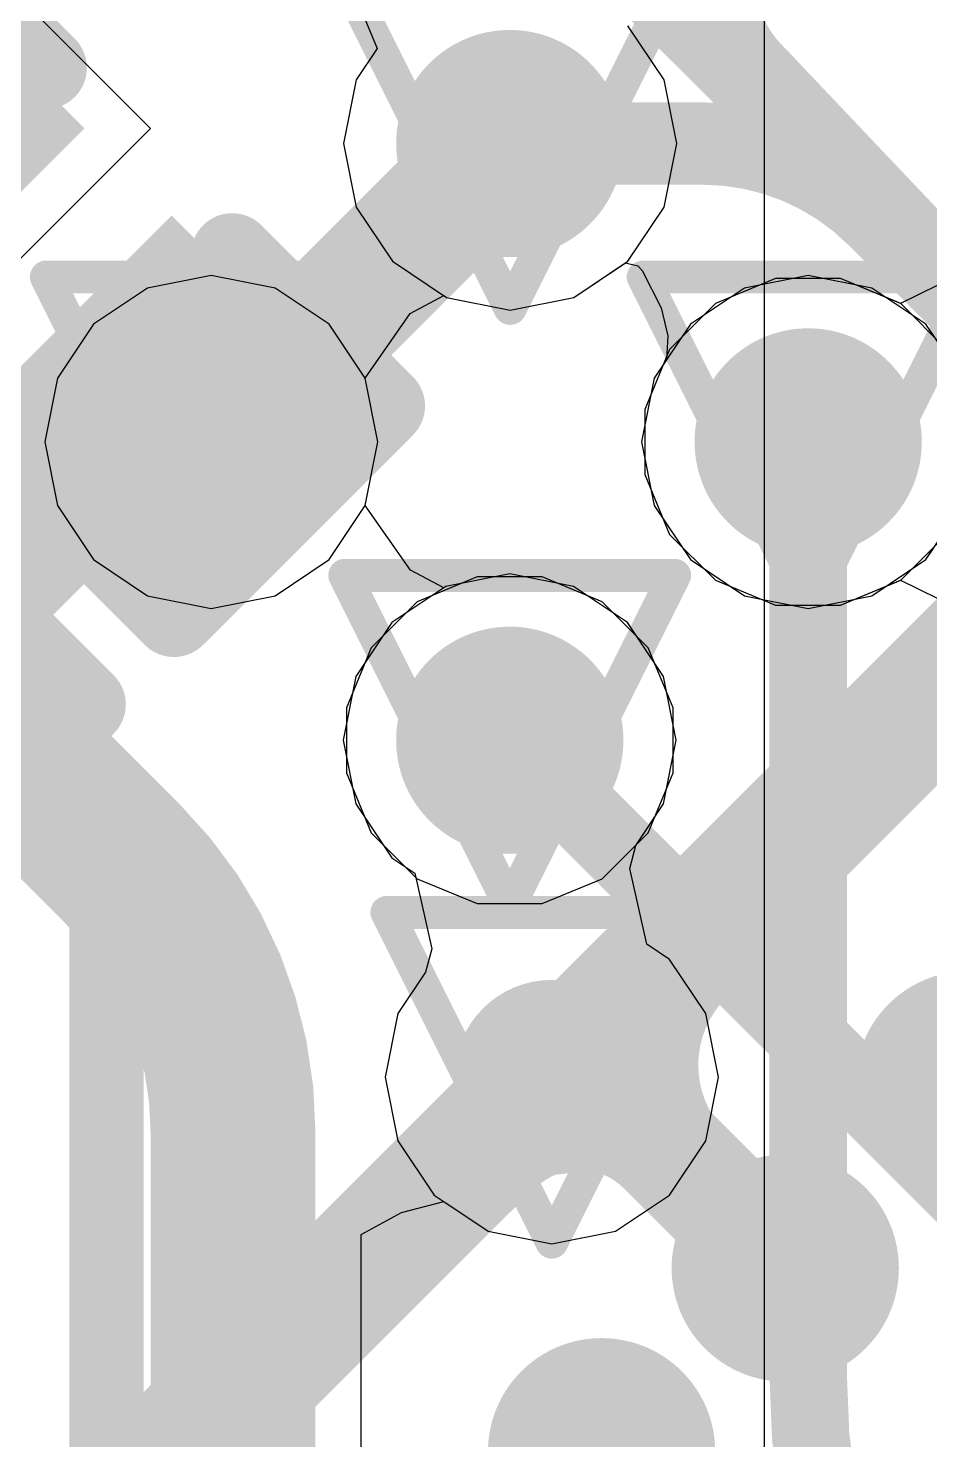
# Model space of a CAD drawing. Header units: inches. Extents: x -6 to 283, y -12 to 154.
# Drawn here: x 57.343 to 58.732, y 3.062 to 5.236 of the extents above; entities that cross this region are included whole.
import ezdxf

# ---------------------------------------------------------------- set-up
doc = ezdxf.new("R2010")
doc.units = ezdxf.units.IN
for name, color, linetype in [('Bottom Layer', 5, 'Continuous'), ('Bottom Overlay', 54, 'Continuous'), ('Bottom Paste', 16, 'Continuous'), ('Bottom Solder', 6, 'Continuous'), ('Drill Drawing', 1, 'Continuous'), ('GND-1', 16, 'Continuous'), ('GND-2', 90, 'Continuous'), ('GND-3', 216, 'Continuous'), ('GND-4', 54, 'Continuous'), ('PWR-1', 156, 'Continuous'), ('PWR-2', 130, 'Continuous'), ('Signal L1', 76, 'Continuous'), ('Signal L2', 6, 'Continuous'), ('Top Layer', 1, 'Continuous'), ('Top Paste', 8, 'Continuous'), ('Top Solder', 216, 'Continuous'), ('Via Holes', 16, 'Continuous')]:
    doc.layers.add(name, color=color, linetype=linetype)

# ---------------------------------------------------------------- blocks, each defined once
blk = doc.blocks.new('CAP_0201_B_39')
at = {"layer": 'Bottom Layer'}
for points in [[(-0.44999656, 0.1499997), (-0.14999716, 0.1499997), (-0.14999716, -0.1499997), (-0.44999656, -0.1499997)], [(0.14999716, 0.1499997), (0.44999656, 0.1499997), (0.44999656, -0.1499997), (0.14999716, -0.1499997)]]:
    blk.add_hatch(color=5, dxfattribs=at).paths.add_polyline_path(points)
at = {"layer": 'Bottom Paste'}
for points in [[(-0.44999656, 0.1499997), (-0.14999716, 0.1499997), (-0.14999716, -0.1499997), (-0.44999656, -0.1499997)], [(0.14999716, 0.1499997), (0.44999656, 0.1499997), (0.44999656, -0.1499997), (0.14999716, -0.1499997)]]:
    blk.add_hatch(color=16, dxfattribs=at).paths.add_polyline_path(points)
at = {"layer": 'Bottom Solder'}
for points in [[(-0.50499772, 0.20500086), (-0.094996, 0.20500086), (-0.094996, -0.20500086), (-0.50499772, -0.20500086)], [(0.094996, 0.20500086), (0.50499772, 0.20500086), (0.50499772, -0.20500086), (0.094996, -0.20500086)]]:
    blk.add_hatch(color=6, dxfattribs=at).paths.add_polyline_path(points)
at = {"layer": 'Bottom Overlay'}
for points in [[(-0.5334, 0.2286, 0.127, 0.127, 0), (-0.5334, -0.2286, 0.127, 0.127, 0)], [(-0.2032, 0.2286, 0.127, 0.127, 0), (-0.5334, 0.2286, 0.127, 0.127, 0)], [(0.5334, 0.2286, 0.127, 0.127, 0), (0.2032, 0.2286, 0.127, 0.127, 0)], [(0.5334, 0.2286, 0.127, 0.127, 0), (0.5334, -0.2286, 0.127, 0.127, 0)], [(-0.2032, -0.2286, 0.127, 0.127, 0), (-0.5334, -0.2286, 0.127, 0.127, 0)], [(0.5334, -0.2286, 0.127, 0.127, 0), (0.2032, -0.2286, 0.127, 0.127, 0)]]:
    blk.add_lwpolyline(points, format="xyseb", dxfattribs=at)
for points in [[(-0.5651499999999999, 0.2286, 0.0635, 0.0635, 1), (-0.5016499999999999, 0.2286, 0.0635, 0.0635, 1)], [(-0.5651499999999999, 0.2286, 0.0635, 0.0635, 1), (-0.5016499999999999, 0.2286, 0.0635, 0.0635, 1)], [(-0.23495, 0.2286, 0.0635, 0.0635, 1), (-0.17145, 0.2286, 0.0635, 0.0635, 1)], [(0.17145, 0.2286, 0.0635, 0.0635, 1), (0.23495, 0.2286, 0.0635, 0.0635, 1)], [(0.5016499999999999, 0.2286, 0.0635, 0.0635, 1), (0.5651499999999999, 0.2286, 0.0635, 0.0635, 1)], [(0.5016499999999999, 0.2286, 0.0635, 0.0635, 1), (0.5651499999999999, 0.2286, 0.0635, 0.0635, 1)], [(-0.5651499999999999, -0.2286, 0.0635, 0.0635, 1), (-0.5016499999999999, -0.2286, 0.0635, 0.0635, 1)], [(-0.5651499999999999, -0.2286, 0.0635, 0.0635, 1), (-0.5016499999999999, -0.2286, 0.0635, 0.0635, 1)], [(-0.23495, -0.2286, 0.0635, 0.0635, 1), (-0.17145, -0.2286, 0.0635, 0.0635, 1)], [(0.17145, -0.2286, 0.0635, 0.0635, 1), (0.23495, -0.2286, 0.0635, 0.0635, 1)], [(0.5016499999999999, -0.2286, 0.0635, 0.0635, 1), (0.5651499999999999, -0.2286, 0.0635, 0.0635, 1)], [(0.5016499999999999, -0.2286, 0.0635, 0.0635, 1), (0.5651499999999999, -0.2286, 0.0635, 0.0635, 1)]]:
    blk.add_lwpolyline(points, format="xyseb", close=True, dxfattribs=at)
blk = doc.blocks.new('BGA_565_15_5_14_4__57')
at = {"layer": 'Top Layer'}
h = blk.add_hatch(color=1, dxfattribs=at)
edge = h.paths.add_edge_path()
edge.add_arc((0.1999996, 6.399999899999999), 0.12499848, 0, 360)
h = blk.add_hatch(color=1, dxfattribs=at)
edge = h.paths.add_edge_path()
edge.add_arc((0.5999987999999999, 6.399999899999999), 0.12499848, 0, 360)
h = blk.add_hatch(color=1, dxfattribs=at)
edge = h.paths.add_edge_path()
edge.add_arc((1.00000054, 6.399999899999999), 0.12499848, 0, 360)
h = blk.add_hatch(color=1, dxfattribs=at)
edge = h.paths.add_edge_path()
edge.add_arc((-0.32500062, 5.52500038), 0.12499848, 0, 360)
h = blk.add_hatch(color=1, dxfattribs=at)
edge = h.paths.add_edge_path()
edge.add_arc((0.32500062, 5.52500038), 0.12499848, 0, 360)
h = blk.add_hatch(color=1, dxfattribs=at)
edge = h.paths.add_edge_path()
edge.add_arc((-0.32500062, 4.87499914), 0.12499848, 0, 360)
h = blk.add_hatch(color=1, dxfattribs=at)
edge = h.paths.add_edge_path()
edge.add_arc((0.32500062, 4.87499914), 0.12499848, 0, 360)
at = {"layer": 'Top Paste'}
h = blk.add_hatch(color=8, dxfattribs=at)
edge = h.paths.add_edge_path()
edge.add_arc((0.1999996, 6.399999899999999), 0.12499848, 0, 360)
h = blk.add_hatch(color=8, dxfattribs=at)
edge = h.paths.add_edge_path()
edge.add_arc((0.5999987999999999, 6.399999899999999), 0.12499848, 0, 360)
h = blk.add_hatch(color=8, dxfattribs=at)
edge = h.paths.add_edge_path()
edge.add_arc((1.00000054, 6.399999899999999), 0.12499848, 0, 360)
h = blk.add_hatch(color=8, dxfattribs=at)
edge = h.paths.add_edge_path()
edge.add_arc((-0.32500062, 5.52500038), 0.12499848, 0, 360)
h = blk.add_hatch(color=8, dxfattribs=at)
edge = h.paths.add_edge_path()
edge.add_arc((0.32500062, 5.52500038), 0.12499848, 0, 360)
h = blk.add_hatch(color=8, dxfattribs=at)
edge = h.paths.add_edge_path()
edge.add_arc((-0.32500062, 4.87499914), 0.12499848, 0, 360)
h = blk.add_hatch(color=8, dxfattribs=at)
edge = h.paths.add_edge_path()
edge.add_arc((0.32500062, 4.87499914), 0.12499848, 0, 360)
at = {"layer": 'Top Solder'}
h = blk.add_hatch(color=216, dxfattribs=at)
edge = h.paths.add_edge_path()
edge.add_arc((0.1999996, 6.399999899999999), 0.17499838, 0, 360)
h = blk.add_hatch(color=216, dxfattribs=at)
edge = h.paths.add_edge_path()
edge.add_arc((0.5999987999999999, 6.399999899999999), 0.17499838, 0, 360)
h = blk.add_hatch(color=216, dxfattribs=at)
edge = h.paths.add_edge_path()
edge.add_arc((1.00000054, 6.399999899999999), 0.17499838, 0, 360)
h = blk.add_hatch(color=216, dxfattribs=at)
edge = h.paths.add_edge_path()
edge.add_arc((-0.32500062, 5.52500038), 0.17499838, 0, 360)
h = blk.add_hatch(color=216, dxfattribs=at)
edge = h.paths.add_edge_path()
edge.add_arc((0.32500062, 5.52500038), 0.17499838, 0, 360)
h = blk.add_hatch(color=216, dxfattribs=at)
edge = h.paths.add_edge_path()
edge.add_arc((-0.32500062, 4.87499914), 0.17499838, 0, 360)
h = blk.add_hatch(color=216, dxfattribs=at)
edge = h.paths.add_edge_path()
edge.add_arc((0.32500062, 4.87499914), 0.17499838, 0, 360)
blk = doc.blocks.new('CAP_0201_B_398')
at = {"layer": 'Bottom Layer'}
for points in [[(-0.4500016399999999, 0.1499997), (-0.15000224, 0.1499997), (-0.15000224, -0.1499997), (-0.4500016399999999, -0.1499997)], [(0.14999716, 0.1499997), (0.44999656, 0.1499997), (0.44999656, -0.1499997), (0.14999716, -0.1499997)]]:
    blk.add_hatch(color=5, dxfattribs=at).paths.add_polyline_path(points)
at = {"layer": 'Bottom Paste'}
for points in [[(-0.4500016399999999, 0.1499997), (-0.15000224, 0.1499997), (-0.15000224, -0.1499997), (-0.4500016399999999, -0.1499997)], [(0.14999716, 0.1499997), (0.44999656, 0.1499997), (0.44999656, -0.1499997), (0.14999716, -0.1499997)]]:
    blk.add_hatch(color=16, dxfattribs=at).paths.add_polyline_path(points)
at = {"layer": 'Bottom Solder'}
for points in [[(-0.5050028, 0.20500086), (-0.09500107999999999, 0.20500086), (-0.09500107999999999, -0.20500086), (-0.5050028, -0.20500086)], [(0.094996, 0.20500086), (0.50499772, 0.20500086), (0.50499772, -0.20500086), (0.094996, -0.20500086)]]:
    blk.add_hatch(color=6, dxfattribs=at).paths.add_polyline_path(points)
at = {"layer": 'Bottom Overlay'}
for points in [[(-0.20320254, 0.22860254, 0.127, 0.127, 0), (-0.5334, 0.2286, 0.127, 0.127, 0)], [(-0.5334, 0.2286, 0.127, 0.127, 0), (-0.5334, -0.2286, 0.127, 0.127, 0)], [(0.5333974599999999, 0.22860254, 0.127, 0.127, 0), (0.2032, 0.2286, 0.127, 0.127, 0)], [(0.5333974599999999, 0.22860254, 0.127, 0.127, 0), (0.5333974599999999, -0.22860254, 0.127, 0.127, 0)], [(-0.20320254, -0.22860254, 0.127, 0.127, 0), (-0.5334, -0.2286, 0.127, 0.127, 0)], [(0.5333974599999999, -0.22860254, 0.127, 0.127, 0), (0.2032, -0.2286, 0.127, 0.127, 0)]]:
    blk.add_lwpolyline(points, format="xyseb", dxfattribs=at)
for points in [[(-0.5651499999999999, 0.2286, 0.0635, 0.0635, 1), (-0.5016499999999999, 0.2286, 0.0635, 0.0635, 1)], [(-0.5651499999999999, 0.2286, 0.0635, 0.0635, 1), (-0.5016499999999999, 0.2286, 0.0635, 0.0635, 1)], [(-0.23495254, 0.22860254, 0.0635, 0.0635, 1), (-0.17145254, 0.22860254, 0.0635, 0.0635, 1)], [(0.17145, 0.2286, 0.0635, 0.0635, 1), (0.23495, 0.2286, 0.0635, 0.0635, 1)], [(0.50164746, 0.22860254, 0.0635, 0.0635, 1), (0.5651474599999999, 0.22860254, 0.0635, 0.0635, 1)], [(0.50164746, 0.22860254, 0.0635, 0.0635, 1), (0.5651474599999999, 0.22860254, 0.0635, 0.0635, 1)], [(-0.5651499999999999, -0.2286, 0.0635, 0.0635, 1), (-0.5016499999999999, -0.2286, 0.0635, 0.0635, 1)], [(-0.5651499999999999, -0.2286, 0.0635, 0.0635, 1), (-0.5016499999999999, -0.2286, 0.0635, 0.0635, 1)], [(-0.23495254, -0.22860254, 0.0635, 0.0635, 1), (-0.17145254, -0.22860254, 0.0635, 0.0635, 1)], [(0.17145, -0.2286, 0.0635, 0.0635, 1), (0.23495, -0.2286, 0.0635, 0.0635, 1)], [(0.50164746, -0.22860254, 0.0635, 0.0635, 1), (0.5651474599999999, -0.22860254, 0.0635, 0.0635, 1)], [(0.50164746, -0.22860254, 0.0635, 0.0635, 1), (0.5651474599999999, -0.22860254, 0.0635, 0.0635, 1)]]:
    blk.add_lwpolyline(points, format="xyseb", close=True, dxfattribs=at)

msp = doc.modelspace()

# ---------------------------------------------------------------- hatches: boundary and pattern name
at = {"layer": 'Bottom Layer'}
h = msp.add_hatch(color=5, dxfattribs=at)
edge = h.paths.add_edge_path()
edge.add_arc((58.08544136, 5.05863606), 0.1499997, 0, 360)
h = msp.add_hatch(color=5, dxfattribs=at)
edge = h.paths.add_edge_path()
edge.add_arc((57.62515526, 4.599017979999999), 0.1499997, 0, 360)
h = msp.add_hatch(color=5, dxfattribs=at)
edge = h.paths.add_edge_path()
edge.add_arc((58.54439396, 4.599017979999999), 0.1499997, 0, 360)
h = msp.add_hatch(color=5, dxfattribs=at)
edge = h.paths.add_edge_path()
edge.add_arc((58.08477334, 4.13939736), 0.1499997, 0, 360)
h = msp.add_hatch(color=5, dxfattribs=at)
edge = h.paths.add_edge_path()
edge.add_arc((58.14961446, 3.6201731), 0.1499997, 0, 360)
at = {"layer": 'GND-1'}
h = msp.add_hatch(color=16, dxfattribs=at)
edge = h.paths.add_edge_path()
edge.add_arc((58.08544136, 5.05863606), 0.1499997, 0, 360)
h = msp.add_hatch(color=16, dxfattribs=at)
edge = h.paths.add_edge_path()
edge.add_arc((57.62515526, 4.599017979999999), 0.1499997, 0, 360)
h = msp.add_hatch(color=16, dxfattribs=at)
edge = h.paths.add_edge_path()
edge.add_arc((58.54439396, 4.599017979999999), 0.1499997, 0, 360)
h = msp.add_hatch(color=16, dxfattribs=at)
edge = h.paths.add_edge_path()
edge.add_arc((58.08477334, 4.13939736), 0.1499997, 0, 360)
h = msp.add_hatch(color=16, dxfattribs=at)
edge = h.paths.add_edge_path()
edge.add_arc((58.14961446, 3.6201731), 0.1499997, 0, 360)
at = {"layer": 'GND-2'}
h = msp.add_hatch(color=90, dxfattribs=at)
edge = h.paths.add_edge_path()
edge.add_arc((58.08544136, 5.05863606), 0.1499997, 0, 360)
h = msp.add_hatch(color=90, dxfattribs=at)
edge = h.paths.add_edge_path()
edge.add_arc((57.62515526, 4.599017979999999), 0.1499997, 0, 360)
h = msp.add_hatch(color=90, dxfattribs=at)
edge = h.paths.add_edge_path()
edge.add_arc((58.54439396, 4.599017979999999), 0.1499997, 0, 360)
h = msp.add_hatch(color=90, dxfattribs=at)
edge = h.paths.add_edge_path()
edge.add_arc((58.08477334, 4.13939736), 0.1499997, 0, 360)
h = msp.add_hatch(color=90, dxfattribs=at)
edge = h.paths.add_edge_path()
edge.add_arc((58.14961446, 3.6201731), 0.1499997, 0, 360)
at = {"layer": 'GND-3'}
h = msp.add_hatch(color=216, dxfattribs=at)
edge = h.paths.add_edge_path()
edge.add_arc((58.08544136, 5.05863606), 0.1499997, 0, 360)
h = msp.add_hatch(color=216, dxfattribs=at)
edge = h.paths.add_edge_path()
edge.add_arc((57.62515526, 4.599017979999999), 0.1499997, 0, 360)
h = msp.add_hatch(color=216, dxfattribs=at)
edge = h.paths.add_edge_path()
edge.add_arc((58.54439396, 4.599017979999999), 0.1499997, 0, 360)
h = msp.add_hatch(color=216, dxfattribs=at)
edge = h.paths.add_edge_path()
edge.add_arc((58.08477334, 4.13939736), 0.1499997, 0, 360)
h = msp.add_hatch(color=216, dxfattribs=at)
edge = h.paths.add_edge_path()
edge.add_arc((58.14961446, 3.6201731), 0.1499997, 0, 360)
at = {"layer": 'GND-4'}
h = msp.add_hatch(color=54, dxfattribs=at)
edge = h.paths.add_edge_path()
edge.add_arc((58.08544136, 5.05863606), 0.1499997, 0, 360)
h = msp.add_hatch(color=54, dxfattribs=at)
edge = h.paths.add_edge_path()
edge.add_arc((57.62515526, 4.599017979999999), 0.1499997, 0, 360)
h = msp.add_hatch(color=54, dxfattribs=at)
edge = h.paths.add_edge_path()
edge.add_arc((58.54439396, 4.599017979999999), 0.1499997, 0, 360)
h = msp.add_hatch(color=54, dxfattribs=at)
edge = h.paths.add_edge_path()
edge.add_arc((58.08477334, 4.13939736), 0.1499997, 0, 360)
h = msp.add_hatch(color=54, dxfattribs=at)
edge = h.paths.add_edge_path()
edge.add_arc((58.14961446, 3.6201731), 0.1499997, 0, 360)
at = {"layer": 'PWR-1'}
h = msp.add_hatch(color=156, dxfattribs=at)
edge = h.paths.add_edge_path()
edge.add_arc((58.08544136, 5.05863606), 0.1499997, 0, 360)
h = msp.add_hatch(color=156, dxfattribs=at)
edge = h.paths.add_edge_path()
edge.add_arc((57.62515526, 4.599017979999999), 0.1499997, 0, 360)
h = msp.add_hatch(color=156, dxfattribs=at)
edge = h.paths.add_edge_path()
edge.add_arc((58.54439396, 4.599017979999999), 0.1499997, 0, 360)
h = msp.add_hatch(color=156, dxfattribs=at)
edge = h.paths.add_edge_path()
edge.add_arc((58.08477334, 4.13939736), 0.1499997, 0, 360)
h = msp.add_hatch(color=156, dxfattribs=at)
edge = h.paths.add_edge_path()
edge.add_arc((58.14961446, 3.6201731), 0.1499997, 0, 360)
at = {"layer": 'PWR-2'}
h = msp.add_hatch(color=130, dxfattribs=at)
edge = h.paths.add_edge_path()
edge.add_arc((58.08544136, 5.05863606), 0.1499997, 0, 360)
h = msp.add_hatch(color=130, dxfattribs=at)
edge = h.paths.add_edge_path()
edge.add_arc((57.62515526, 4.599017979999999), 0.1499997, 0, 360)
h = msp.add_hatch(color=130, dxfattribs=at)
edge = h.paths.add_edge_path()
edge.add_arc((58.54439396, 4.599017979999999), 0.1499997, 0, 360)
h = msp.add_hatch(color=130, dxfattribs=at)
edge = h.paths.add_edge_path()
edge.add_arc((58.08477334, 4.13939736), 0.1499997, 0, 360)
h = msp.add_hatch(color=130, dxfattribs=at)
edge = h.paths.add_edge_path()
edge.add_arc((58.14961446, 3.6201731), 0.1499997, 0, 360)
at = {"layer": 'Signal L1'}
h = msp.add_hatch(color=76, dxfattribs=at)
edge = h.paths.add_edge_path()
edge.add_arc((58.08544136, 5.05863606), 0.1499997, 0, 360)
h = msp.add_hatch(color=76, dxfattribs=at)
edge = h.paths.add_edge_path()
edge.add_arc((57.62515526, 4.599017979999999), 0.1499997, 0, 360)
h = msp.add_hatch(color=76, dxfattribs=at)
edge = h.paths.add_edge_path()
edge.add_arc((58.54439396, 4.599017979999999), 0.1499997, 0, 360)
h = msp.add_hatch(color=76, dxfattribs=at)
edge = h.paths.add_edge_path()
edge.add_arc((58.08477334, 4.13939736), 0.1499997, 0, 360)
h = msp.add_hatch(color=76, dxfattribs=at)
edge = h.paths.add_edge_path()
edge.add_arc((58.14961446, 3.6201731), 0.1499997, 0, 360)
at = {"layer": 'Signal L2'}
h = msp.add_hatch(color=6, dxfattribs=at)
edge = h.paths.add_edge_path()
edge.add_arc((58.08544136, 5.05863606), 0.1499997, 0, 360)
h = msp.add_hatch(color=6, dxfattribs=at)
edge = h.paths.add_edge_path()
edge.add_arc((57.62515526, 4.599017979999999), 0.1499997, 0, 360)
h = msp.add_hatch(color=6, dxfattribs=at)
edge = h.paths.add_edge_path()
edge.add_arc((58.54439396, 4.599017979999999), 0.1499997, 0, 360)
h = msp.add_hatch(color=6, dxfattribs=at)
edge = h.paths.add_edge_path()
edge.add_arc((58.08477334, 4.13939736), 0.1499997, 0, 360)
h = msp.add_hatch(color=6, dxfattribs=at)
edge = h.paths.add_edge_path()
edge.add_arc((58.14961446, 3.6201731), 0.1499997, 0, 360)
at = {"layer": 'Top Layer'}
h = msp.add_hatch(color=1, dxfattribs=at)
edge = h.paths.add_edge_path()
edge.add_arc((58.08544136, 5.05863606), 0.1499997, 0, 360)
h = msp.add_hatch(color=1, dxfattribs=at)
edge = h.paths.add_edge_path()
edge.add_arc((57.62515526, 4.599017979999999), 0.1499997, 0, 360)
h = msp.add_hatch(color=1, dxfattribs=at)
edge = h.paths.add_edge_path()
edge.add_arc((58.54439396, 4.599017979999999), 0.1499997, 0, 360)
h = msp.add_hatch(color=1, dxfattribs=at)
edge = h.paths.add_edge_path()
edge.add_arc((58.08477334, 4.13939736), 0.1499997, 0, 360)
h = msp.add_hatch(color=1, dxfattribs=at)
edge = h.paths.add_edge_path()
edge.add_arc((58.14961446, 3.6201731), 0.1499997, 0, 360)
at = {"layer": 'Via Holes'}
h = msp.add_hatch(color=7, dxfattribs=at)
edge = h.paths.add_edge_path()
edge.add_arc((58.08544136, 5.05863606), 0.07499858, 0, 360)
h = msp.add_hatch(color=7, dxfattribs=at)
edge = h.paths.add_edge_path()
edge.add_arc((57.62515526, 4.599017979999999), 0.07499858, 0, 360)
h = msp.add_hatch(color=7, dxfattribs=at)
edge = h.paths.add_edge_path()
edge.add_arc((58.54439396, 4.599017979999999), 0.07499858, 0, 360)
h = msp.add_hatch(color=7, dxfattribs=at)
edge = h.paths.add_edge_path()
edge.add_arc((58.08477334, 4.13939736), 0.07499858, 0, 360)
h = msp.add_hatch(color=7, dxfattribs=at)
edge = h.paths.add_edge_path()
edge.add_arc((58.14961446, 3.6201731), 0.07499858, 0, 360)

# ---------------------------------------------------------------- linework, layer by layer
at = {"layer": 'Bottom Layer'}
for p, q in [((57.53168326, 5.08200406), (57.13994667999999, 5.473740639999999)), ((57.13994667999999, 4.690267479999999), (57.53168326, 5.08200406)), ((58.49434833999999, 4.85061768), (58.40187456, 4.81231448)), ((58.59443958, 4.85061768), (58.49434833999999, 4.85061768)), ((58.68691081999999, 4.81231448), (58.59443958, 4.85061768)), ((58.77134295999999, 4.8536098), (58.68691081999999, 4.81231448)), ((58.40187456, 4.81231448), (58.33109746, 4.74153738)), ((58.33109746, 4.74153738), (58.29279425999999, 4.6490636)), ((58.29279425999999, 4.6490636), (58.29279425999999, 4.54897236)), ((58.29279425999999, 4.54897236), (58.33109746, 4.45649858)), ((58.33109746, 4.45649858), (58.40187456, 4.38572148)), ((58.03472772, 4.39099706), (57.94225394, 4.35269386)), ((58.13481896, 4.39099706), (58.03472772, 4.39099706)), ((58.22729274, 4.35269386), (58.13481896, 4.39099706)), ((58.40187456, 4.38572148), (58.49434833999999, 4.34741828)), ((58.59443958, 4.34741828), (58.68691081999999, 4.38572148)), ((58.68691081999999, 4.38572148), (58.77134295999999, 4.34442616)), ((57.94225394, 4.35269386), (57.87147684, 4.28191676)), ((58.29806984, 4.28191676), (58.22729274, 4.35269386)), ((58.49434833999999, 4.34741828), (58.59443958, 4.34741828)), ((57.87147684, 4.28191676), (57.83317364, 4.18944298)), ((58.33637304, 4.18944298), (58.29806984, 4.28191676)), ((57.83317364, 4.18944298), (57.83317364, 4.08935174)), ((58.33637304, 4.08935174), (58.33637304, 4.18944298)), ((57.83317364, 4.08935174), (57.87147684, 3.99687796)), ((58.29806984, 3.99687796), (58.33637304, 4.08935174)), ((57.87147684, 3.99687796), (57.94225394, 3.92610086)), ((58.22729274, 3.92610086), (58.29806984, 3.99687796)), ((57.94225394, 3.92610086), (58.03472772, 3.88779766)), ((58.13481896, 3.88779766), (58.22729274, 3.92610086)), ((58.03472772, 3.88779766), (58.13481896, 3.88779766))]:
    msp.add_line(p, q, dxfattribs=at)
for points in [[(57.10337575999999, 4.19793928, 0.2032, 0.2032, 0), (57.50445445999999, 4.599017979999999, 0.2032, 0.2032, 0)], [(57.50445445999999, 4.599017979999999, 0.2032, 0.2032, 0), (57.62515526, 4.599017979999999, 0.2032, 0.2032, 0)]]:
    msp.add_lwpolyline(points, format="xyseb", dxfattribs=at)
for points in [[(57.45365446, 4.599017979999999, 0.1016, 0.1016, 1), (57.55525446, 4.599017979999999, 0.1016, 0.1016, 1)], [(57.45365446, 4.599017979999999, 0.1016, 0.1016, 1), (57.55525446, 4.599017979999999, 0.1016, 0.1016, 1)], [(57.57435526, 4.599017979999999, 0.1016, 0.1016, 1), (57.67595525999999, 4.599017979999999, 0.1016, 0.1016, 1)]]:
    msp.add_lwpolyline(points, format="xyseb", close=True, dxfattribs=at)
at = {"layer": 'Drill Drawing'}
for points in [[(57.83144135999999, 5.31263606, 0.0508, 0.0508, 0), (58.08544136, 4.804636059999999, 0.0508, 0.0508, 0)], [(58.08544136, 4.804636059999999, 0.0508, 0.0508, 0), (58.33944136, 5.31263606, 0.0508, 0.0508, 0)], [(57.37115525999999, 4.85301798, 0.0508, 0.0508, 0), (57.87915526, 4.85301798, 0.0508, 0.0508, 0)], [(57.37115525999999, 4.85301798, 0.0508, 0.0508, 0), (57.62515526, 4.34501798, 0.0508, 0.0508, 0)], [(57.62515526, 4.34501798, 0.0508, 0.0508, 0), (57.87915526, 4.85301798, 0.0508, 0.0508, 0)], [(58.29039396, 4.85301798, 0.0508, 0.0508, 0), (58.79839396, 4.85301798, 0.0508, 0.0508, 0)], [(58.29039396, 4.85301798, 0.0508, 0.0508, 0), (58.54439396, 4.34501798, 0.0508, 0.0508, 0)], [(58.54439396, 4.34501798, 0.0508, 0.0508, 0), (58.79839396, 4.85301798, 0.0508, 0.0508, 0)], [(57.83077333999999, 4.39339736, 0.0508, 0.0508, 0), (58.33877334, 4.39339736, 0.0508, 0.0508, 0)], [(57.83077333999999, 4.39339736, 0.0508, 0.0508, 0), (58.08477334, 3.88539736, 0.0508, 0.0508, 0)], [(58.08477334, 3.88539736, 0.0508, 0.0508, 0), (58.33877334, 4.39339736, 0.0508, 0.0508, 0)], [(57.89561446, 3.8741731, 0.0508, 0.0508, 0), (58.40361445999999, 3.8741731, 0.0508, 0.0508, 0)], [(57.89561446, 3.8741731, 0.0508, 0.0508, 0), (58.14961446, 3.3661731, 0.0508, 0.0508, 0)], [(58.14961446, 3.3661731, 0.0508, 0.0508, 0), (58.40361445999999, 3.8741731, 0.0508, 0.0508, 0)]]:
    msp.add_lwpolyline(points, format="xyseb", dxfattribs=at)
for points in [[(57.35845525999999, 4.85301798, 0.0254, 0.0254, 1), (57.38385526, 4.85301798, 0.0254, 0.0254, 1)], [(57.35845525999999, 4.85301798, 0.0254, 0.0254, 1), (57.38385526, 4.85301798, 0.0254, 0.0254, 1)], [(57.86645526, 4.85301798, 0.0254, 0.0254, 1), (57.89185526, 4.85301798, 0.0254, 0.0254, 1)], [(57.86645526, 4.85301798, 0.0254, 0.0254, 1), (57.89185526, 4.85301798, 0.0254, 0.0254, 1)], [(58.27769395999999, 4.85301798, 0.0254, 0.0254, 1), (58.30309396, 4.85301798, 0.0254, 0.0254, 1)], [(58.27769395999999, 4.85301798, 0.0254, 0.0254, 1), (58.30309396, 4.85301798, 0.0254, 0.0254, 1)], [(58.07274135999999, 4.804636059999999, 0.0254, 0.0254, 1), (58.09814135999999, 4.804636059999999, 0.0254, 0.0254, 1)], [(58.07274135999999, 4.804636059999999, 0.0254, 0.0254, 1), (58.09814135999999, 4.804636059999999, 0.0254, 0.0254, 1)], [(57.81807334, 4.39339736, 0.0254, 0.0254, 1), (57.84347334, 4.39339736, 0.0254, 0.0254, 1)], [(57.81807334, 4.39339736, 0.0254, 0.0254, 1), (57.84347334, 4.39339736, 0.0254, 0.0254, 1)], [(58.32607334, 4.39339736, 0.0254, 0.0254, 1), (58.35147334, 4.39339736, 0.0254, 0.0254, 1)], [(58.32607334, 4.39339736, 0.0254, 0.0254, 1), (58.35147334, 4.39339736, 0.0254, 0.0254, 1)], [(57.61245526, 4.34501798, 0.0254, 0.0254, 1), (57.63785525999999, 4.34501798, 0.0254, 0.0254, 1)], [(57.61245526, 4.34501798, 0.0254, 0.0254, 1), (57.63785525999999, 4.34501798, 0.0254, 0.0254, 1)], [(58.53169396, 4.34501798, 0.0254, 0.0254, 1), (58.55709396, 4.34501798, 0.0254, 0.0254, 1)], [(58.53169396, 4.34501798, 0.0254, 0.0254, 1), (58.55709396, 4.34501798, 0.0254, 0.0254, 1)], [(57.88291445999999, 3.8741731, 0.0254, 0.0254, 1), (57.90831446, 3.8741731, 0.0254, 0.0254, 1)], [(57.88291445999999, 3.8741731, 0.0254, 0.0254, 1), (57.90831446, 3.8741731, 0.0254, 0.0254, 1)], [(58.07207334, 3.88539736, 0.0254, 0.0254, 1), (58.09747333999999, 3.88539736, 0.0254, 0.0254, 1)], [(58.07207334, 3.88539736, 0.0254, 0.0254, 1), (58.09747333999999, 3.88539736, 0.0254, 0.0254, 1)], [(58.39091445999999, 3.8741731, 0.0254, 0.0254, 1), (58.41631446, 3.8741731, 0.0254, 0.0254, 1)], [(58.39091445999999, 3.8741731, 0.0254, 0.0254, 1), (58.41631446, 3.8741731, 0.0254, 0.0254, 1)], [(58.13691446, 3.3661731, 0.0254, 0.0254, 1), (58.16231446, 3.3661731, 0.0254, 0.0254, 1)], [(58.13691446, 3.3661731, 0.0254, 0.0254, 1), (58.16231446, 3.3661731, 0.0254, 0.0254, 1)]]:
    msp.add_lwpolyline(points, format="xyseb", close=True, dxfattribs=at)
at = {"layer": 'GND-1'}
for p, q in [((58.49434833999999, 4.85061768), (58.40187456, 4.81231448)), ((58.59443958, 4.85061768), (58.49434833999999, 4.85061768)), ((58.68691335999999, 4.81231448), (58.59443958, 4.85061768)), ((58.40187456, 4.81231448), (58.33109746, 4.74153738)), ((58.75769045999999, 4.74153738), (58.68691335999999, 4.81231448)), ((58.33109746, 4.74153738), (58.29279425999999, 4.6490636)), ((58.29279425999999, 4.6490636), (58.29279425999999, 4.54897236)), ((58.29279425999999, 4.54897236), (58.33109746, 4.45649858)), ((58.33109746, 4.45649858), (58.40187456, 4.38572148)), ((58.68691335999999, 4.38572148), (58.75769045999999, 4.45649858)), ((58.03472772, 4.39099706), (57.94225394, 4.35269386)), ((58.13481896, 4.39099706), (58.03472772, 4.39099706)), ((58.22729274, 4.35269386), (58.13481896, 4.39099706)), ((58.40187456, 4.38572148), (58.49434833999999, 4.34741828)), ((58.59443958, 4.34741828), (58.68691335999999, 4.38572148)), ((57.94225394, 4.35269386), (57.87147684, 4.28191676)), ((58.29806984, 4.28191676), (58.22729274, 4.35269386)), ((58.49434833999999, 4.34741828), (58.59443958, 4.34741828)), ((57.87147684, 4.28191676), (57.83317364, 4.18944298)), ((58.33637304, 4.18944298), (58.29806984, 4.28191676)), ((57.83317364, 4.18944298), (57.83317364, 4.08935174)), ((58.33637304, 4.08935174), (58.33637304, 4.18944298)), ((57.83317364, 4.08935174), (57.87147684, 3.99687796)), ((58.29806984, 3.99687796), (58.33637304, 4.08935174)), ((57.87147684, 3.99687796), (57.94225394, 3.92610086)), ((58.22729274, 3.92610086), (58.29806984, 3.99687796)), ((57.94225394, 3.92610086), (58.03472772, 3.88779766)), ((58.13481896, 3.88779766), (58.22729274, 3.92610086)), ((58.03472772, 3.88779766), (58.13481896, 3.88779766))]:
    msp.add_line(p, q, dxfattribs=at)
at = {"layer": 'GND-2'}
for p, q in [((58.49434833999999, 4.85061768), (58.40187456, 4.81231448)), ((58.59443958, 4.85061768), (58.49434833999999, 4.85061768)), ((58.68691335999999, 4.81231448), (58.59443958, 4.85061768)), ((58.40187456, 4.81231448), (58.33109746, 4.74153738)), ((58.75769045999999, 4.74153738), (58.68691335999999, 4.81231448)), ((58.33109746, 4.74153738), (58.29279425999999, 4.6490636)), ((58.29279425999999, 4.6490636), (58.29279425999999, 4.54897236)), ((58.29279425999999, 4.54897236), (58.33109746, 4.45649858)), ((58.33109746, 4.45649858), (58.40187456, 4.38572148)), ((58.68691335999999, 4.38572148), (58.75769045999999, 4.45649858)), ((58.03472772, 4.39099706), (57.94225394, 4.35269386)), ((58.13481896, 4.39099706), (58.03472772, 4.39099706)), ((58.22729274, 4.35269386), (58.13481896, 4.39099706)), ((58.40187456, 4.38572148), (58.49434833999999, 4.34741828)), ((58.59443958, 4.34741828), (58.68691335999999, 4.38572148)), ((57.94225394, 4.35269386), (57.87147684, 4.28191676)), ((58.29806984, 4.28191676), (58.22729274, 4.35269386)), ((58.49434833999999, 4.34741828), (58.59443958, 4.34741828)), ((57.87147684, 4.28191676), (57.83317364, 4.18944298)), ((58.33637304, 4.18944298), (58.29806984, 4.28191676)), ((57.83317364, 4.18944298), (57.83317364, 4.08935174)), ((58.33637304, 4.08935174), (58.33637304, 4.18944298)), ((57.83317364, 4.08935174), (57.87147684, 3.99687796)), ((58.29806984, 3.99687796), (58.33637304, 4.08935174)), ((57.87147684, 3.99687796), (57.94225394, 3.92610086)), ((58.22729274, 3.92610086), (58.29806984, 3.99687796)), ((57.94225394, 3.92610086), (58.03472772, 3.88779766)), ((58.13481896, 3.88779766), (58.22729274, 3.92610086)), ((58.03472772, 3.88779766), (58.13481896, 3.88779766))]:
    msp.add_line(p, q, dxfattribs=at)
at = {"layer": 'GND-3'}
for p, q in [((58.49434833999999, 4.85061768), (58.40187456, 4.81231448)), ((58.59443958, 4.85061768), (58.49434833999999, 4.85061768)), ((58.68691335999999, 4.81231448), (58.59443958, 4.85061768)), ((58.40187456, 4.81231448), (58.33109746, 4.74153738)), ((58.75769045999999, 4.74153738), (58.68691335999999, 4.81231448)), ((58.33109746, 4.74153738), (58.29279425999999, 4.6490636)), ((58.29279425999999, 4.6490636), (58.29279425999999, 4.54897236)), ((58.29279425999999, 4.54897236), (58.33109746, 4.45649858)), ((58.33109746, 4.45649858), (58.40187456, 4.38572148)), ((58.68691335999999, 4.38572148), (58.75769045999999, 4.45649858)), ((58.03472772, 4.39099706), (57.94225394, 4.35269386)), ((58.13481896, 4.39099706), (58.03472772, 4.39099706)), ((58.22729274, 4.35269386), (58.13481896, 4.39099706)), ((58.40187456, 4.38572148), (58.49434833999999, 4.34741828)), ((58.59443958, 4.34741828), (58.68691335999999, 4.38572148)), ((57.94225394, 4.35269386), (57.87147684, 4.28191676)), ((58.29806984, 4.28191676), (58.22729274, 4.35269386)), ((58.49434833999999, 4.34741828), (58.59443958, 4.34741828)), ((57.87147684, 4.28191676), (57.83317364, 4.18944298)), ((58.33637304, 4.18944298), (58.29806984, 4.28191676)), ((57.83317364, 4.18944298), (57.83317364, 4.08935174)), ((58.33637304, 4.08935174), (58.33637304, 4.18944298)), ((57.83317364, 4.08935174), (57.87147684, 3.99687796)), ((58.29806984, 3.99687796), (58.33637304, 4.08935174)), ((57.87147684, 3.99687796), (57.94225394, 3.92610086)), ((58.22729274, 3.92610086), (58.29806984, 3.99687796)), ((57.94225394, 3.92610086), (58.03472772, 3.88779766)), ((58.13481896, 3.88779766), (58.22729274, 3.92610086)), ((58.03472772, 3.88779766), (58.13481896, 3.88779766))]:
    msp.add_line(p, q, dxfattribs=at)
at = {"layer": 'GND-4'}
for p, q in [((58.49434833999999, 4.85061768), (58.40187456, 4.81231448)), ((58.59443958, 4.85061768), (58.49434833999999, 4.85061768)), ((58.68691335999999, 4.81231448), (58.59443958, 4.85061768)), ((58.40187456, 4.81231448), (58.33109746, 4.74153738)), ((58.75769045999999, 4.74153738), (58.68691335999999, 4.81231448)), ((58.33109746, 4.74153738), (58.29279425999999, 4.6490636)), ((58.29279425999999, 4.6490636), (58.29279425999999, 4.54897236)), ((58.29279425999999, 4.54897236), (58.33109746, 4.45649858)), ((58.33109746, 4.45649858), (58.40187456, 4.38572148)), ((58.68691335999999, 4.38572148), (58.75769045999999, 4.45649858)), ((58.03472772, 4.39099706), (57.94225394, 4.35269386)), ((58.13481896, 4.39099706), (58.03472772, 4.39099706)), ((58.22729274, 4.35269386), (58.13481896, 4.39099706)), ((58.40187456, 4.38572148), (58.49434833999999, 4.34741828)), ((58.59443958, 4.34741828), (58.68691335999999, 4.38572148)), ((57.94225394, 4.35269386), (57.87147684, 4.28191676)), ((58.29806984, 4.28191676), (58.22729274, 4.35269386)), ((58.49434833999999, 4.34741828), (58.59443958, 4.34741828)), ((57.87147684, 4.28191676), (57.83317364, 4.18944298)), ((58.33637304, 4.18944298), (58.29806984, 4.28191676)), ((57.83317364, 4.18944298), (57.83317364, 4.08935174)), ((58.33637304, 4.08935174), (58.33637304, 4.18944298)), ((57.83317364, 4.08935174), (57.87147684, 3.99687796)), ((58.29806984, 3.99687796), (58.33637304, 4.08935174)), ((57.87147684, 3.99687796), (57.94225394, 3.92610086)), ((58.22729274, 3.92610086), (58.29806984, 3.99687796)), ((57.94225394, 3.92610086), (58.03472772, 3.88779766)), ((58.13481896, 3.88779766), (58.22729274, 3.92610086)), ((58.03472772, 3.88779766), (58.13481896, 3.88779766))]:
    msp.add_line(p, q, dxfattribs=at)
at = {"layer": 'PWR-1'}
for p, q in [((58.32244367999999, 5.15680452), (58.26683546, 5.24003016)), ((58.3419712, 5.05863606), (58.32244367999999, 5.15680452)), ((58.32244367999999, 4.960467599999999), (58.3419712, 5.05863606)), ((58.26683546, 4.87724196), (58.32244367999999, 4.960467599999999)), ((58.18360982, 4.821633739999999), (58.26683546, 4.87724196)), ((58.54439396, 4.85554782), (58.44622549999999, 4.836020299999999)), ((58.64256242, 4.836020299999999), (58.54439396, 4.85554782)), ((58.44622549999999, 4.836020299999999), (58.36299986, 4.78041208)), ((58.72578806, 4.78041208), (58.64256242, 4.836020299999999)), ((57.93166468, 4.796767139999999), (57.9832343, 4.824331219999999)), ((57.9832343, 4.824331219999999), (57.9872729, 4.821633739999999)), ((57.9872729, 4.821633739999999), (58.08544136, 4.80210622)), ((58.08544136, 4.80210622), (58.18360982, 4.821633739999999)), ((57.86215758, 4.6971839), (57.93166468, 4.796767139999999)), ((58.36299986, 4.78041208), (58.30739163999999, 4.697186439999999)), ((58.78139628, 4.697186439999999), (58.72578806, 4.78041208)), ((57.8816851, 4.599017979999999), (57.86215758, 4.6971839)), ((58.30739163999999, 4.697186439999999), (58.28786411999999, 4.599017979999999)), ((57.86215758, 4.50085206), (57.8816851, 4.599017979999999)), ((58.28786411999999, 4.599017979999999), (58.30739163999999, 4.500849519999999)), ((57.93203551999999, 4.4015152), (57.86215758, 4.50085206)), ((58.30739163999999, 4.500849519999999), (58.36299986, 4.41762388)), ((58.72578806, 4.41762388), (58.78139628, 4.500849519999999)), ((58.36299986, 4.41762388), (58.44622549999999, 4.36201566)), ((58.64256242, 4.36201566), (58.72578806, 4.41762388)), ((57.9832343, 4.374149239999999), (57.93203551999999, 4.4015152)), ((58.08477334, 4.3959272), (57.98660488, 4.37639968)), ((58.18294179999999, 4.37639968), (58.08477334, 4.3959272)), ((57.98660488, 4.37639968), (57.9832343, 4.374149239999999)), ((58.26616744, 4.32079146), (58.18294179999999, 4.37639968)), ((58.44622549999999, 4.36201566), (58.54439396, 4.34248814)), ((58.54439396, 4.34248814), (58.64256242, 4.36201566)), ((58.32177565999999, 4.237565819999999), (58.26616744, 4.32079146)), ((58.34130317999999, 4.13939736), (58.32177565999999, 4.237565819999999)), ((58.32177565999999, 4.0412289), (58.34130317999999, 4.13939736)), ((58.27910366, 3.97736314), (58.32177565999999, 4.0412289)), ((58.26980725999999, 3.94169138), (58.27910366, 3.97736314)), ((58.29582448, 3.82507744), (58.26980725999999, 3.94169138)), ((58.33100856, 3.8015672), (58.29582448, 3.82507744)), ((58.38661678, 3.71834156), (58.33100856, 3.8015672)), ((58.40614429999999, 3.6201731), (58.38661678, 3.71834156)), ((58.38661678, 3.52200464), (58.40614429999999, 3.6201731)), ((58.33100856, 3.438779), (58.38661678, 3.52200464)), ((58.24778292, 3.38317078), (58.33100856, 3.438779)), ((57.91829157999999, 3.41158322), (57.9832343, 3.428746)), ((57.9832343, 3.428746), (58.05144599999999, 3.38317078)), ((57.85623429999999, 3.37778344), (57.91829157999999, 3.41158322)), ((57.85623429999999, -2.40891822), (57.85623429999999, 3.37778344)), ((58.05144599999999, 3.38317078), (58.14961446, 3.363643259999999)), ((58.14961446, 3.363643259999999), (58.24778292, 3.38317078))]:
    msp.add_line(p, q, dxfattribs=at)
for points in [[(56.9545597, 4.39472832, 0.1143, 0.1143, 0), (57.46383732, 3.8854507, 0.1143, 0.1143, 0)], [(57.46383732, -6.173028039999999, 0.1143, 0.1143, 0), (57.46383732, 3.8854507, 0.1143, 0.1143, 0)]]:
    msp.add_lwpolyline(points, format="xyseb", dxfattribs=at)
msp.add_lwpolyline([(57.43526231999999, 3.8854507, 0.05714999999999999, 0.05714999999999999, 1), (57.49241231999999, 3.8854507, 0.05714999999999999, 0.05714999999999999, 1)], format="xyseb", close=True, dxfattribs=at)
msp.add_lwpolyline([(57.43526231999999, 3.8854507, 0.05714999999999999, 0.05714999999999999, 1), (57.49241231999999, 3.8854507, 0.05714999999999999, 0.05714999999999999, 1)], format="xyseb", close=True, dxfattribs=at)
at = {"layer": 'PWR-2'}
for p, q in [((57.84855587999999, 5.28223226), (57.88056496, 5.20488418)), ((57.88056496, 5.20488418), (57.84843903999999, 5.15680452)), ((57.84843903999999, 5.15680452), (57.82891151999999, 5.05863606)), ((57.82891151999999, 5.05863606), (57.84843903999999, 4.960467599999999)), ((57.84843903999999, 4.960467599999999), (57.90404726, 4.87724196)), ((57.90404726, 4.87724196), (57.9872729, 4.821633739999999)), ((58.18360982, 4.821633739999999), (58.263028, 4.87469942)), ((58.263028, 4.87469942), (58.28196878, 4.8703357)), ((57.62515526, 4.85554782), (57.52698679999999, 4.836020299999999)), ((57.72332372, 4.836020299999999), (57.62515526, 4.85554782)), ((58.28196878, 4.8703357), (58.28868962, 4.86287826)), ((58.28868962, 4.86287826), (58.31800122, 4.80571048)), ((57.52698679999999, 4.836020299999999), (57.44376115999999, 4.78041208)), ((57.80654936, 4.78041208), (57.72332372, 4.836020299999999)), ((57.9872729, 4.821633739999999), (58.08544136, 4.80210622)), ((58.08544136, 4.80210622), (58.18360982, 4.821633739999999)), ((58.31800122, 4.80571048), (58.32850157999999, 4.76213678)), ((57.44376115999999, 4.78041208), (57.38815293999999, 4.697186439999999)), ((57.86215758, 4.697186439999999), (57.80654936, 4.78041208)), ((58.32850157999999, 4.76213678), (58.32609619999999, 4.72518232)), ((58.32609619999999, 4.72518232), (58.30739163999999, 4.697186439999999)), ((57.38815293999999, 4.697186439999999), (57.36862541999999, 4.599017979999999)), ((57.8816851, 4.599017979999999), (57.86215758, 4.697186439999999)), ((58.30739163999999, 4.697186439999999), (58.28786411999999, 4.599017979999999)), ((57.36862541999999, 4.599017979999999), (57.38815293999999, 4.500849519999999)), ((57.86215758, 4.500849519999999), (57.8816851, 4.599017979999999)), ((58.28786411999999, 4.599017979999999), (58.30739163999999, 4.500849519999999)), ((57.38815293999999, 4.500849519999999), (57.44376115999999, 4.41762388)), ((57.80654936, 4.41762388), (57.86215758, 4.500849519999999)), ((58.30739163999999, 4.500849519999999), (58.36299986, 4.41762388)), ((57.44376115999999, 4.41762388), (57.52698679999999, 4.36201566)), ((57.72332372, 4.36201566), (57.80654936, 4.41762388)), ((58.36299986, 4.41762388), (58.44622549999999, 4.36201566)), ((58.64256242, 4.36201566), (58.72578806, 4.41762388)), ((58.72578806, 4.41762388), (58.73633922, 4.43341506)), ((58.08477334, 4.3959272), (57.98660488, 4.37639968)), ((58.18294179999999, 4.37639968), (58.08477334, 4.3959272)), ((57.98660488, 4.37639968), (57.90337924, 4.32079146)), ((58.26616744, 4.32079146), (58.18294179999999, 4.37639968)), ((57.52698679999999, 4.36201566), (57.62515526, 4.34248814)), ((57.62515526, 4.34248814), (57.72332372, 4.36201566)), ((58.44622549999999, 4.36201566), (58.54439396, 4.34248814)), ((58.54439396, 4.34248814), (58.64256242, 4.36201566)), ((57.90337924, 4.32079146), (57.84777102, 4.237565819999999)), ((58.32177565999999, 4.237565819999999), (58.26616744, 4.32079146)), ((57.84777102, 4.237565819999999), (57.82824349999999, 4.13939736)), ((58.34130317999999, 4.13939736), (58.32177565999999, 4.237565819999999)), ((57.82824349999999, 4.13939736), (57.84777102, 4.0412289)), ((58.32177565999999, 4.0412289), (58.34130317999999, 4.13939736)), ((57.84777102, 4.0412289), (57.90337924, 3.958003259999999)), ((58.27910366, 3.97736314), (58.32177565999999, 4.0412289)), ((57.90337924, 3.958003259999999), (57.93856331999999, 3.93449302)), ((58.26980725999999, 3.94169138), (58.27910366, 3.97736314)), ((58.29582448, 3.82507744), (58.26980725999999, 3.94169138)), ((57.93856331999999, 3.93449302), (57.96458053999999, 3.81787908)), ((57.96458053999999, 3.81787908), (57.95528413999999, 3.78220732)), ((58.33100856, 3.8015672), (58.29582448, 3.82507744)), ((58.38661678, 3.71834156), (58.33100856, 3.8015672)), ((57.95528413999999, 3.78220732), (57.91261213999999, 3.71834156)), ((57.91261213999999, 3.71834156), (57.89308462, 3.6201731)), ((58.40614429999999, 3.6201731), (58.38661678, 3.71834156)), ((57.89308462, 3.6201731), (57.91261213999999, 3.52200464)), ((58.38661678, 3.52200464), (58.40614429999999, 3.6201731)), ((57.91261213999999, 3.52200464), (57.96822035999999, 3.438779)), ((58.33100856, 3.438779), (58.38661678, 3.52200464)), ((57.96822035999999, 3.438779), (58.05144599999999, 3.38317078)), ((58.24778292, 3.38317078), (58.33100856, 3.438779)), ((58.05144599999999, 3.38317078), (58.14961446, 3.363643259999999)), ((58.14961446, 3.363643259999999), (58.24778292, 3.38317078))]:
    msp.add_line(p, q, dxfattribs=at)
at = {"layer": 'Signal L1'}
for points in [[(58.46090162, 5.16934958, 0.11938, 0.11938, -0.4142135623730951), (58.46090162, 5.4299485, 0.11938, 0.11938, 0)], [(58.46090162, 5.16934958, 0.11938, 0.11938, 0), (58.81340789999999, 4.79746818, 0.11938, 0.11938, 0)], [(58.54441682, 3.16216538, 0.11938, 0.11938, 0), (58.54441682, 4.599038299999999, 0.11938, 0.11938, 0)], [(57.03690396, 4.400674459999999, 0.254, 0.254, 0), (57.48579308, 3.95178534, 0.254, 0.254, 0)], [(57.48579308, 3.95178788, 0.254, 0.254, 0), (57.48703006, 3.95054582, 0.254, 0.254, 0)], [(57.48703006, 3.95054582, 0.254, 0.254, -0.1986855352058134), (57.65860197999999, 3.53685094, 0.254, 0.254, 0)], [(57.65859944, 3.53685094, 0.254, 0.254, 0), (57.65860197999999, 3.53519994, 0.254, 0.254, 0)], [(57.65860197999999, 2.37774226, 0.254, 0.254, 0), (57.65860197999999, 3.53519994, 0.254, 0.254, 0)], [(58.86136818, 2.39014762, 0.11938, 0.11938, -0.1989545926559816), (58.54441682, 3.16216538, 0.11938, 0.11938, 0)]]:
    msp.add_lwpolyline(points, format="xyseb", dxfattribs=at)
for points in [[(58.43105662, 5.16934958, 0.05969, 0.05969, 1), (58.49074662, 5.16934958, 0.05969, 0.05969, 1)], [(58.43105662, 5.16934958, 0.05969, 0.05969, 1), (58.49074662, 5.16934958, 0.05969, 0.05969, 1)], [(58.51457182, 4.599038299999999, 0.05969, 0.05969, 1), (58.57426182, 4.599038299999999, 0.05969, 0.05969, 1)], [(57.42229308, 3.95178788, 0.127, 0.127, 1), (57.54929308, 3.95178788, 0.127, 0.127, 1)], [(57.42229308, 3.95178534, 0.127, 0.127, 1), (57.54929308, 3.95178534, 0.127, 0.127, 1)], [(57.42353006, 3.95054582, 0.127, 0.127, 1), (57.55053005999999, 3.95054582, 0.127, 0.127, 1)], [(57.42353006, 3.95054582, 0.127, 0.127, 1), (57.55053005999999, 3.95054582, 0.127, 0.127, 1)], [(57.59509944, 3.53685094, 0.127, 0.127, 1), (57.72209943999999, 3.53685094, 0.127, 0.127, 1)], [(57.59510198, 3.53685094, 0.127, 0.127, 1), (57.72210197999999, 3.53685094, 0.127, 0.127, 1)], [(57.59510198, 3.53519994, 0.127, 0.127, 1), (57.72210197999999, 3.53519994, 0.127, 0.127, 1)], [(57.59510198, 3.53519994, 0.127, 0.127, 1), (57.72210197999999, 3.53519994, 0.127, 0.127, 1)], [(58.51457182, 3.16216538, 0.05969, 0.05969, 1), (58.57426182, 3.16216538, 0.05969, 0.05969, 1)], [(58.51457182, 3.16216538, 0.05969, 0.05969, 1), (58.57426182, 3.16216538, 0.05969, 0.05969, 1)]]:
    msp.add_lwpolyline(points, format="xyseb", close=True, dxfattribs=at)
at = {"layer": 'Signal L2'}
for points in [[(58.21793029999999, 5.38646624, 0.11938, 0.11938, 0), (58.66741886, 4.936977679999999, 0.11938, 0.11938, 0)], [(58.66741886, 4.936977679999999, 0.11938, 0.11938, 0), (58.85271186, 4.75490032, 0.11938, 0.11938, 0)], [(58.08479619999999, 4.13941768, 0.11938, 0.11938, 0), (59.06775842, 3.15645292, 0.11938, 0.11938, 0)]]:
    msp.add_lwpolyline(points, format="xyseb", dxfattribs=at)
for points in [[(58.63757386, 4.936977679999999, 0.05969, 0.05969, 1), (58.69726385999999, 4.936977679999999, 0.05969, 0.05969, 1)], [(58.63757386, 4.936977679999999, 0.05969, 0.05969, 1), (58.69726385999999, 4.936977679999999, 0.05969, 0.05969, 1)], [(58.0549512, 4.13941768, 0.05969, 0.05969, 1), (58.11464119999999, 4.13941768, 0.05969, 0.05969, 1)]]:
    msp.add_lwpolyline(points, format="xyseb", close=True, dxfattribs=at)
at = {"layer": 'Top Layer'}
msp.add_line((58.47692393999999, 13.87373146), (58.47692393999999, 2.89991038), dxfattribs=at)
for points in [[(57.62515526, 4.599017979999999, 0.2032, 0.2032, 0), (58.08477334, 5.05863606, 0.2032, 0.2032, 0)], [(58.08477334, 5.0586386, 0.127, 0.127, 0), (58.38213367999999, 5.0586386, 0.127, 0.127, 0)], [(58.38213367999999, 5.0586386, 0.127, 0.127, -0.1987644589970464), (58.65138892, 4.94719864, 0.127, 0.127, 0)], [(58.65138892, 4.94719864, 0.127, 0.127, 0), (58.65154131999999, 4.94704624, 0.127, 0.127, 0)], [(58.65138892, 4.94719864, 0.127, 0.127, -0.0001414213649991248), (58.65154131999999, 4.94704624, 0.127, 0.127, 0)], [(58.65154131999999, 4.94704624, 0.127, 0.127, 0), (58.86953935999999, 4.729048199999999, 0.127, 0.127, 0)], [(58.149617, 3.6201731, 0.2032, 0.2032, 0), (59.20997301999999, 4.680529119999999, 0.2032, 0.2032, 0)], [(58.32309646, 3.51238312, 0.1778, 0.1778, -0.3511543973849756), (58.35523254, 3.80555246, 0.1778, 0.1778, 0)], [(56.54941699999999, 2.0199731, 0.2032, 0.2032, 0), (58.149617, 3.6201731, 0.2032, 0.2032, 0)], [(58.19250489999999, 3.64282482, 0.1778, 0.1778, 0), (58.32300502, 3.5123247, 0.1778, 0.1778, 0)], [(58.14961446, 3.6201731, 0.127, 0.127, 0), (58.149617, 3.6201731, 0.127, 0.127, 0)], [(58.149617, 3.6201731, 0.127, 0.127, 0), (58.1827132, 3.58707436, 0.127, 0.127, 0)], [(58.06990418, 3.5202241, 0.1778, 0.1778, -0.3944681416560908), (58.32300502, 3.5123247, 0.1778, 0.1778, 0)], [(58.1827132, 3.58707436, 0.127, 0.127, 0), (58.24825027999999, 3.58707436, 0.127, 0.127, 0)], [(58.32336316, 3.51196656, 0.1778, 0.1778, 0), (58.5091413, 3.32618334, 0.1778, 0.1778, 0)], [(58.5091413, 3.32618334, 0.1778, 0.1778, 0), (58.51926066, 3.31606398, 0.1778, 0.1778, 0)]]:
    msp.add_lwpolyline(points, format="xyseb", dxfattribs=at)
for points in [[(58.03397334, 5.05863606, 0.1016, 0.1016, 1), (58.13557333999999, 5.05863606, 0.1016, 0.1016, 1)], [(58.05302334, 5.0586386, 0.0635, 0.0635, 1), (58.11652333999999, 5.0586386, 0.0635, 0.0635, 1)], [(58.35038368, 5.0586386, 0.0635, 0.0635, 1), (58.41388368, 5.0586386, 0.0635, 0.0635, 1)], [(58.35038368, 5.0586386, 0.0635, 0.0635, 1), (58.41388368, 5.0586386, 0.0635, 0.0635, 1)], [(58.61963892, 4.94719864, 0.0635, 0.0635, 1), (58.68313892, 4.94719864, 0.0635, 0.0635, 1)], [(58.61963892, 4.94719864, 0.0635, 0.0635, 1), (58.68313892, 4.94719864, 0.0635, 0.0635, 1)], [(58.61963892, 4.94719864, 0.0635, 0.0635, 1), (58.68313892, 4.94719864, 0.0635, 0.0635, 1)], [(58.61979132, 4.94704624, 0.0635, 0.0635, 1), (58.68329132, 4.94704624, 0.0635, 0.0635, 1)], [(58.61979132, 4.94704624, 0.0635, 0.0635, 1), (58.68329132, 4.94704624, 0.0635, 0.0635, 1)], [(58.61979132, 4.94704624, 0.0635, 0.0635, 1), (58.68329132, 4.94704624, 0.0635, 0.0635, 1)], [(57.57435526, 4.599017979999999, 0.1016, 0.1016, 1), (57.67595525999999, 4.599017979999999, 0.1016, 0.1016, 1)], [(58.31078253999999, 3.80555246, 0.08889999999999999, 0.08889999999999999, 1), (58.39968254, 3.80555246, 0.08889999999999999, 0.08889999999999999, 1)], [(58.09881699999999, 3.6201731, 0.1016, 0.1016, 1), (58.20041699999999, 3.6201731, 0.1016, 0.1016, 1)], [(58.09881699999999, 3.6201731, 0.1016, 0.1016, 1), (58.20041699999999, 3.6201731, 0.1016, 0.1016, 1)], [(58.14805489999999, 3.64282482, 0.08889999999999999, 0.08889999999999999, 1), (58.2369549, 3.64282482, 0.08889999999999999, 0.08889999999999999, 1)], [(58.11786446, 3.6201731, 0.0635, 0.0635, 1), (58.18136446, 3.6201731, 0.0635, 0.0635, 1)], [(58.11786699999999, 3.6201731, 0.0635, 0.0635, 1), (58.18136699999999, 3.6201731, 0.0635, 0.0635, 1)], [(58.11786699999999, 3.6201731, 0.0635, 0.0635, 1), (58.18136699999999, 3.6201731, 0.0635, 0.0635, 1)], [(58.15096319999999, 3.58707436, 0.0635, 0.0635, 1), (58.21446319999999, 3.58707436, 0.0635, 0.0635, 1)], [(58.15096319999999, 3.58707436, 0.0635, 0.0635, 1), (58.21446319999999, 3.58707436, 0.0635, 0.0635, 1)], [(58.21650028, 3.58707436, 0.0635, 0.0635, 1), (58.28000028, 3.58707436, 0.0635, 0.0635, 1)], [(58.02545417999999, 3.5202241, 0.08889999999999999, 0.08889999999999999, 1), (58.11435418, 3.5202241, 0.08889999999999999, 0.08889999999999999, 1)], [(58.27855501999999, 3.5123247, 0.08889999999999999, 0.08889999999999999, 1), (58.36745502, 3.5123247, 0.08889999999999999, 0.08889999999999999, 1)], [(58.27855501999999, 3.5123247, 0.08889999999999999, 0.08889999999999999, 1), (58.36745502, 3.5123247, 0.08889999999999999, 0.08889999999999999, 1)], [(58.27864646, 3.51238312, 0.08889999999999999, 0.08889999999999999, 1), (58.36754646, 3.51238312, 0.08889999999999999, 0.08889999999999999, 1)], [(58.27891315999999, 3.51196656, 0.08889999999999999, 0.08889999999999999, 1), (58.36781316, 3.51196656, 0.08889999999999999, 0.08889999999999999, 1)], [(58.4646913, 3.32618334, 0.08889999999999999, 0.08889999999999999, 1), (58.55359129999999, 3.32618334, 0.08889999999999999, 0.08889999999999999, 1)], [(58.4646913, 3.32618334, 0.08889999999999999, 0.08889999999999999, 1), (58.55359129999999, 3.32618334, 0.08889999999999999, 0.08889999999999999, 1)], [(58.47481066, 3.31606398, 0.08889999999999999, 0.08889999999999999, 1), (58.56371066, 3.31606398, 0.08889999999999999, 0.08889999999999999, 1)]]:
    msp.add_lwpolyline(points, format="xyseb", close=True, dxfattribs=at)

# ---------------------------------------------------------------- block references
for name, p, rotation in [('BGA_565_15_5_14_4__57', (54.40792014, 8.2759296), 225), ('CAP_0201_B_398', (57.35207731999999, 4.869873419999999), 135), ('CAP_0201_B_39', (56.89124512, 4.41006992), 135)]:
    msp.add_blockref(name, p, dxfattribs=dict(rotation=rotation))

doc.saveas('drawing.dxf')
